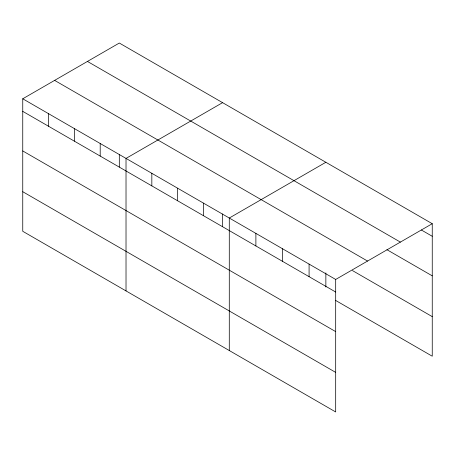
<?xml version="1.0" encoding="UTF-8"?>
<svg xmlns="http://www.w3.org/2000/svg" width="455" height="455" viewBox="0 0 455 455"><rect width="100%" height="100%" fill="white"/><g stroke="black" fill="none" stroke-linecap="round" stroke-linejoin="round"><path stroke-width="0.68" d="M22.75 98.786L335.682 279.455L335.682 411.963L22.75 231.294L22.75 98.786L119.318 43.037L432.25 223.706L432.25 356.214L335.523 300.368M222.586 102.654L126.018 158.408L126.018 290.916M325.854 162.276L229.286 218.03L229.286 350.538M335.682 279.455L432.25 223.706M421.37 229.997L432.25 236.276M87.451 61.436L400.383 242.106M386.909 249.681L432.25 275.855M54.617 80.387L367.549 261.062M352.454 270.566L432.25 316.635M22.75 111.361L335.682 292.03M22.75 150.941L335.682 331.61M22.75 191.714L335.682 372.389M325.854 272.875L325.854 287.008M309.082 264.099L309.082 276.674M282.487 248.743L282.487 261.318M255.886 233.387L255.886 245.962M222.586 213.958L222.586 226.681M203.47 203.123L203.47 215.698M177.655 188.222L177.655 200.792M151.833 173.315L151.833 185.885M119.318 154.342L119.318 167.059M100.202 143.501L100.202 156.076M74.387 128.6L74.387 141.169M48.566 113.693L48.566 126.268"/></g></svg>
